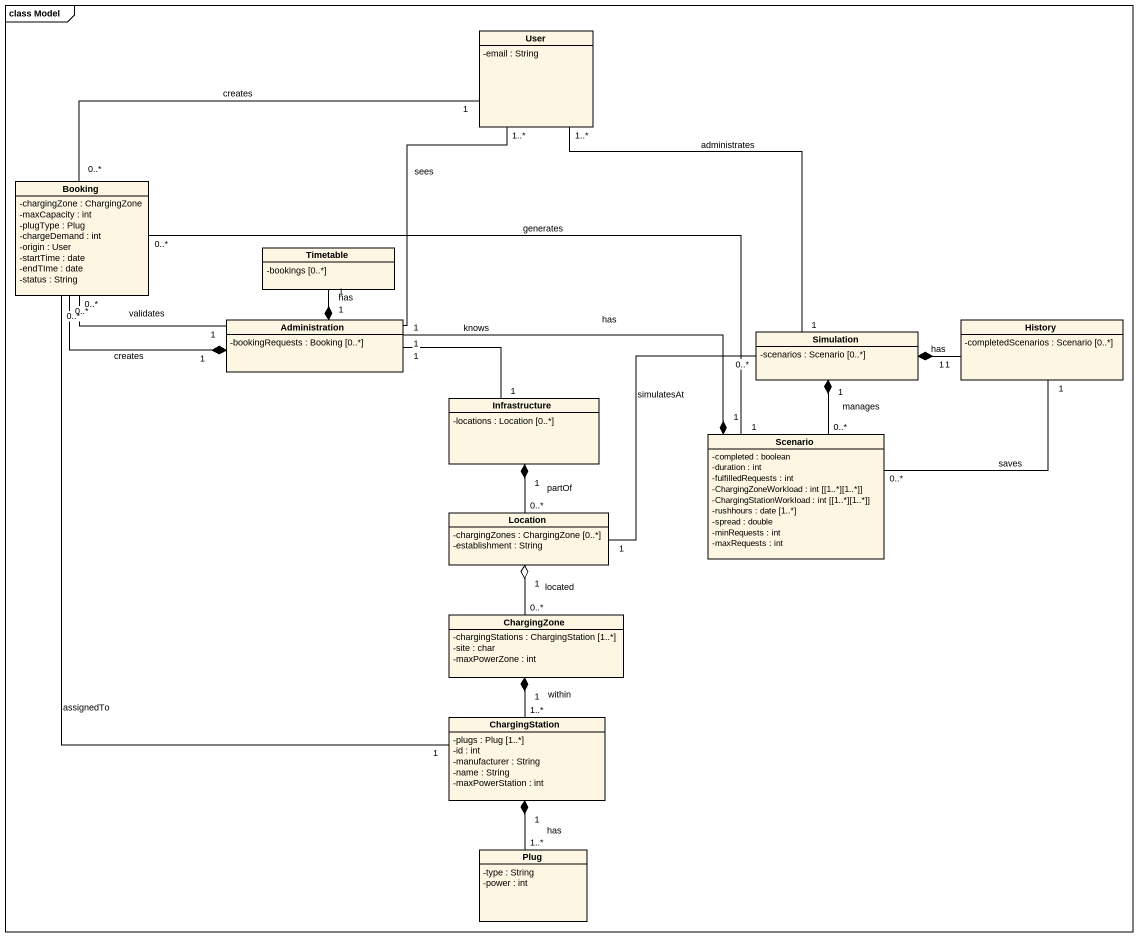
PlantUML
@startuml
mainframe class Model
hide circle
hide empty members
skinparam classAttributeIconSize 0
class User {
  -email : String
}
class Booking {
  -chargingZone : ChargingZone
  -maxCapacity : int
  -plugType : Plug
  -chargeDemand : int
  -origin : User
  -startTime : date
  -endTIme : date
  -status : String
}
class Timetable {
  -bookings [0..*]
}
class Administration {
  -bookingRequests : Booking [0..*]
}
class Simulation {
  -scenarios : Scenario [0..*]
}
class History {
  -completedScenarios : Scenario [0..*]
}
class Infrastructure {
  -locations : Location [0..*]
}
class Scenario {
  -completed : boolean
  -duration : int
  -fulfilledRequests : int
  -ChargingZoneWorkload : int ~[~[1..*][1..*]]
  -ChargingStationWorkload : int ~[~[1..*][1..*]]
  -rushhours : date [1..*]
  -spread : double
  -minRequests : int
  -maxRequests : int
}
class Location {
  -chargingZones : ChargingZone [0..*]
  -establishment : String
}
class ChargingZone {
  -chargingStations : ChargingStation [1..*]
  -site : char
  -maxPowerZone : int
}
class ChargingStation {
  -plugs : Plug [1..*]
  -id : int
  -manufacturer : String
  -name : String
  -maxPowerStation : int
}
class Plug {
  -type : String
  -power : int
}
User "1..*" -- "1" Administration : sees
User "1..*" -- "1" Simulation : administrates
Booking "0..*" -right- "1" User : creates
Booking "0..*" -right- "1" Administration : validates
Booking "0..*" -- "1" ChargingStation : assignedTo
Administration "1" *-left- "0..*" Booking : creates
Administration "1" *-up- "1" Timetable : has
Administration "1" -right- "1" Infrastructure : knows
Simulation "1" *-right- "1" History : has
Simulation "1" *-- "0..*" Scenario : manages
Simulation "0..*" -left- "1" Location : simulatesAt
Infrastructure "1" *-- "0..*" Location : partOf
Scenario "1" -left- "0..*" Booking : generates
Scenario "1" *-left- "1" Administration : has
Scenario "0..*" -right- "1" History : saves
Location "1" o-- "0..*" ChargingZone : located
ChargingZone "1" *-- "1..*" ChargingStation : within
ChargingStation "1" *-- "1..*" Plug : has
@enduml
